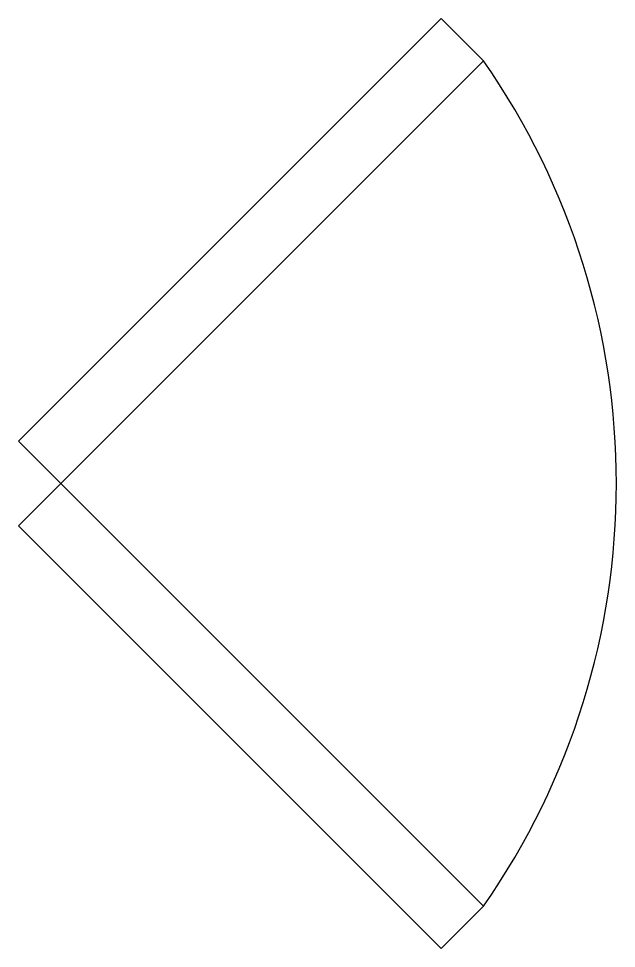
# Model space of a CAD drawing. Header units: millimetres. Extents: x -3.953 to -3.603, y 12.009 to 12.553.
import ezdxf

# ---------------------------------------------------------------- set-up
doc = ezdxf.new("R2010")
doc.units = ezdxf.units.MM
doc.header["$LTSCALE"] = 10
doc.linetypes.add('HIDDEN2', pattern=[0.1875, 0.125, -0.0625])
doc.layers.add('PORTAS', color=2, linetype='Continuous')

msp = doc.modelspace()

# ---------------------------------------------------------------- linework, layer by layer
at = {"layer": 'PORTAS'}
msp.add_lwpolyline([(-3.95304324360913, 12.30591892742216), (-3.928294506267605, 12.28117019008064), (-3.680807132852314, 12.52865756349593), (-3.705555870193839, 12.55340630083746)], close=True, dxfattribs=at)
at = {"layer": 'PORTAS', "color": 1, "linetype": 'HIDDEN2'}
msp.add_lwpolyline([(-3.95304324360913, 12.25642145273911), (-3.928294506267605, 12.28117019008064), (-3.680807132852314, 12.03368281666535), (-3.705555870193839, 12.00893407932382)], close=True, dxfattribs=at)
at = {"layer": 'PORTAS', "color": 1}
msp.add_arc((-4.035745511494507, 12.28117019008064), 0.4327022678853775, 325.11314804883, 34.8868519511695, dxfattribs=at)

doc.saveas('drawing.dxf')
